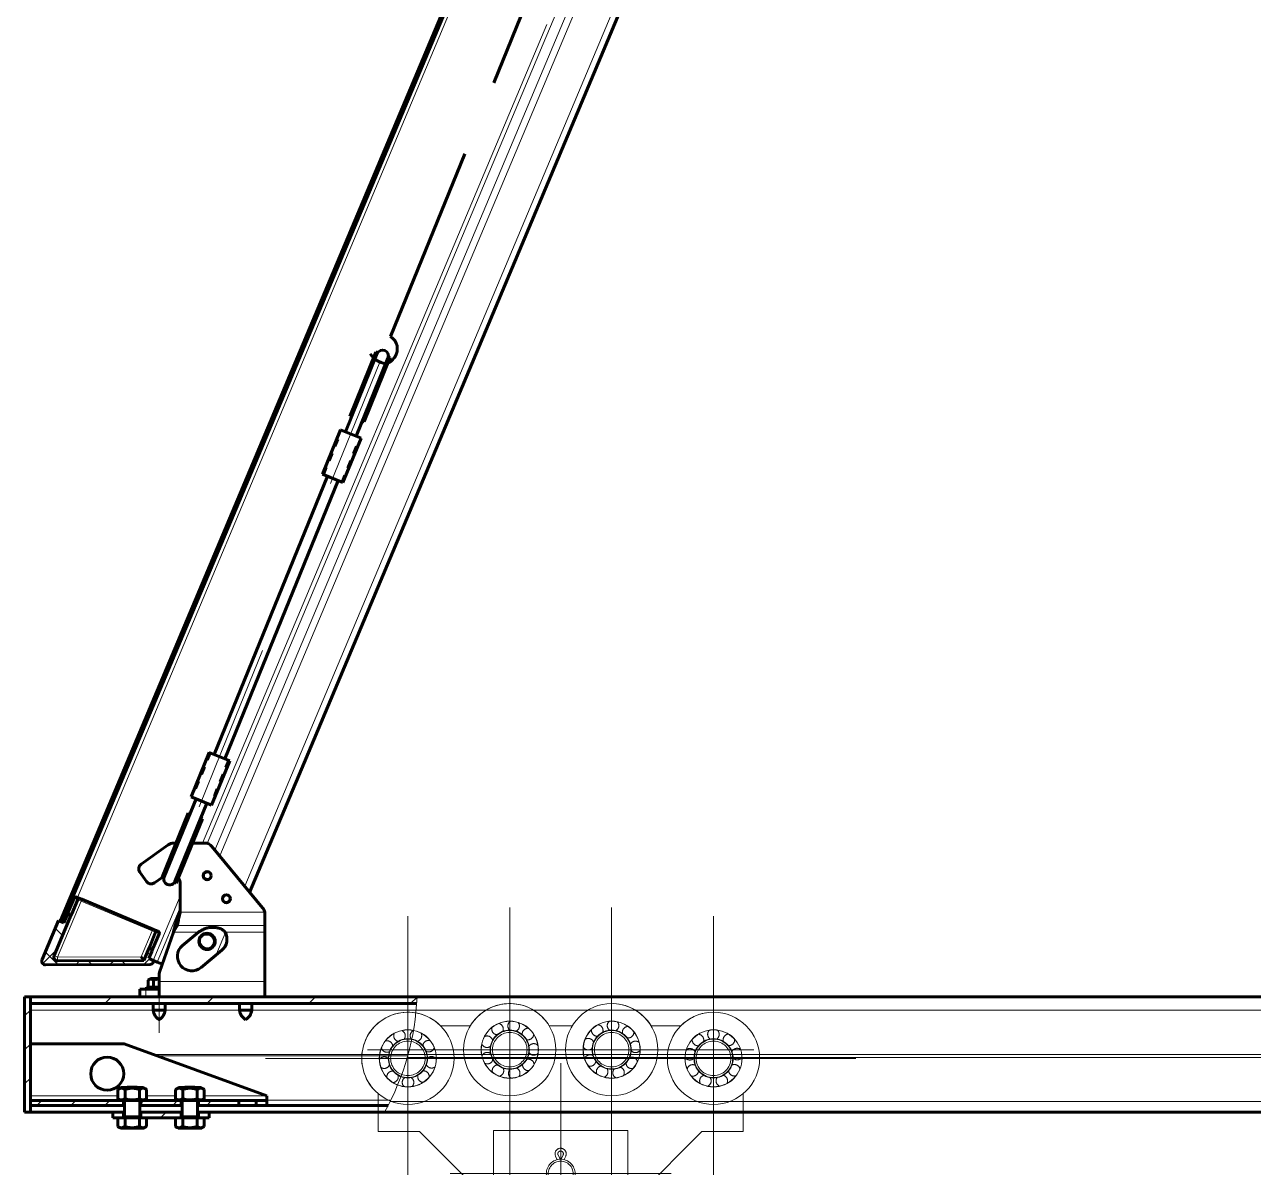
# Model space of a CAD drawing. Header units: millimetres. Extents: x 0 to 594, y 0 to 420.
# Drawn here: x 295.75 to 321.32, y 81.88 to 105.67 of the extents above; entities that cross this region are included whole.
import ezdxf

# ---------------------------------------------------------------- set-up
doc = ezdxf.new("R2010")
doc.units = ezdxf.units.MM
for name, pattern in [('K5LT_AXLED', [19.5, 15, -1.5, 1.5, -1.5]), ('K5LT_BASIC', [0]), ('K5LT_THIN', [0]), ('K5LT_THIN_INCLUDED_TO_HATCHING', [0])]:
    doc.linetypes.add(name, pattern=pattern)
doc.layers.add('Системный слой', color=7, linetype='Continuous')
pattern_1 = [(45, (0, 0), (-0.3535534, 0.3535534), [])]

# ---------------------------------------------------------------- blocks, each defined once
blk = doc.blocks.new('U545')
at = {"layer": 'Системный слой', "color": 5, "linetype": 'K5LT_BASIC', "lineweight": 60, "true_color": 0x0000ff}
for p, q in [((299.596, 90.518), (299.219, 89.592)), ((300.022, 90.345), (299.596, 90.518)), ((299.645, 89.419), (300.022, 90.345)), ((299.219, 89.592), (299.645, 89.419))]:
    blk.add_line(p, q, dxfattribs=at)
blk = doc.blocks.new('U546')
at = {"layer": 'Системный слой', "color": 5, "linetype": 'K5LT_BASIC', "lineweight": 60, "true_color": 0x0000ff}
for p, q in [((302.328, 97.233), (301.951, 96.307)), ((302.754, 97.059), (302.328, 97.233)), ((302.377, 96.133), (302.754, 97.059)), ((301.951, 96.307), (302.377, 96.133))]:
    blk.add_line(p, q, dxfattribs=at)
blk = doc.blocks.new('U587')
at = {"layer": 'Системный слой', "color": 30, "linetype": 'K5LT_AXLED', "lineweight": 18, "true_color": 0xff8000}
for q in [(303.729, 87.11), (300.769, 84.15), (303.729, 81.19), (311.129, 84.15)]:
    blk.add_line((303.729, 84.15), q, dxfattribs=at)
blk = doc.blocks.new('U588')
at = {"layer": 'Системный слой', "color": 30, "linetype": 'K5LT_AXLED', "lineweight": 18, "true_color": 0xff8000}
for q in [(305.849, 87.29), (302.889, 84.33), (305.849, 81.37), (308.809, 84.33)]:
    blk.add_line((305.849, 84.33), q, dxfattribs=at)
blk = doc.blocks.new('U589')
at = {"layer": 'Системный слой', "color": 30, "linetype": 'K5LT_AXLED', "lineweight": 18, "true_color": 0xff8000}
for q in [(307.969, 87.29), (305.009, 84.33), (307.969, 81.37), (310.929, 84.33)]:
    blk.add_line((307.969, 84.33), q, dxfattribs=at)
blk = doc.blocks.new('U590')
at = {"layer": 'Системный слой', "color": 30, "linetype": 'K5LT_AXLED', "lineweight": 18, "true_color": 0xff8000}
for q in [(310.089, 87.11), (307.129, 84.15), (310.089, 81.19), (313.049, 84.15)]:
    blk.add_line((310.089, 84.15), q, dxfattribs=at)
blk = doc.blocks.new('U591')
at = {"layer": 'Системный слой', "color": 30, "linetype": 'K5LT_AXLED', "lineweight": 18, "true_color": 0xff8000}
for q in [(306.909, 84.05), (304.609, 81.75), (306.909, 79.45), (309.209, 81.75)]:
    blk.add_line((306.909, 81.75), q, dxfattribs=at)
blk = doc.blocks.new('U586')
at = {"layer": 'Системный слой', "color": 30, "linetype": 'K5LT_AXLED', "lineweight": 18, "true_color": 0xff8000}
for p, q in [((305.03, 84.83), (304.407, 84.83)), ((307.15, 84.83), (306.669, 84.83)), ((309.411, 84.83), (308.789, 84.83)), ((303.109, 83.417), (303.109, 82.63)), ((310.709, 82.63), (310.709, 83.417)), ((303.109, 82.63), (303.969, 82.63)), ((303.969, 82.63), (305.509, 81.09)), ((305.509, 80.27), (305.509, 82.65)), ((305.509, 82.65), (308.309, 82.65)), ((308.309, 82.65), (308.309, 80.27)), ((308.309, 81.09), (309.849, 82.63)), ((309.849, 82.63), (310.709, 82.63)), ((306.802, 82.115), (306.835, 82.041)), ((306.854, 82.139), (306.895, 82.05)), ((306.92, 82.05), (306.96, 82.139)), ((306.98, 82.042), (307.013, 82.116)), ((306.852, 81.381), (306.482, 81.379)), ((306.483, 81.321), (306.482, 81.379)), ((306.853, 81.323), (306.483, 81.321)), ((306.852, 81.456), (306.852, 81.381)), ((306.894, 81.34), (306.852, 81.381)), ((306.911, 81.381), (306.91, 81.45)), ((306.91, 81.45), (306.91, 81.381)), ((306.928, 81.34), (306.969, 81.381)), ((306.969, 81.381), (306.968, 81.456)), ((307.211, 81.382), (306.969, 81.381)), ((307.211, 81.324), (306.969, 81.323)), ((307.211, 81.324), (307.211, 81.382)), ((303.109, 80.27), (310.709, 80.27)), ((303.109, 80.03), (303.109, 80.27)), ((310.709, 80.03), (310.709, 80.27)), ((303.109, 80.03), (310.709, 80.03))]:
    blk.add_line(p, q, dxfattribs=at)
for centre, radius in [((305.849, 84.33), 0.96), ((307.969, 84.33), 0.96), ((303.729, 84.15), 0.96), ((305.849, 84.33), 0.595), ((305.849, 84.33), 0.592), ((307.969, 84.33), 0.595), ((307.969, 84.33), 0.592), ((310.089, 84.15), 0.96), ((303.729, 84.15), 0.595), ((303.729, 84.15), 0.592), ((305.849, 84.33), 0.408), ((305.849, 84.33), 0.4), ((305.849, 84.33), 0.36), ((307.969, 84.33), 0.408), ((307.969, 84.33), 0.4), ((307.969, 84.33), 0.36), ((310.089, 84.15), 0.595), ((310.089, 84.15), 0.592), ((303.729, 84.15), 0.408), ((303.729, 84.15), 0.4), ((303.729, 84.15), 0.36), ((310.089, 84.15), 0.408), ((310.089, 84.15), 0.4), ((310.089, 84.15), 0.36), ((306.909, 81.75), 0.3), ((306.909, 81.75), 0.26)]:
    blk.add_circle(centre, radius, dxfattribs=at)
for centre, radius, start, end in [((305.849, 84.33), 0.96, 31.3882, 126.919), ((307.969, 84.33), 0.96, 31.3882, 87.5532), ((303.729, 84.15), 0.96, 45.0995, 168.4047), ((305.849, 84.33), 0.96, 126.919, 148.6118), ((305.93, 84.824), 0.12, 124.8615, 225.3849), ((307.998, 84.83), 0.12, 130.8765, 231.3999), ((307.998, 84.83), 0.12, 302.0007, 42.5241), ((310.089, 84.15), 0.96, 99.6317, 134.9005), ((303.555, 84.619), 0.12, 154.5685, 255.0919), ((303.555, 84.619), 0.12, 325.6927, 66.2161), ((303.897, 84.621), 0.12, 114.5685, 215.0919), ((303.897, 84.621), 0.12, 285.6927, 26.2161), ((305.594, 84.76), 0.12, 164.8615, 265.3849), ((305.594, 84.76), 0.12, 335.9857, 76.5091), ((305.93, 84.824), 0.12, 295.9857, 36.5091), ((306.228, 84.656), 0.12, 84.8615, 185.3849), ((306.228, 84.656), 0.12, 255.9857, 356.5091), ((307.67, 84.731), 0.12, 170.8765, 271.3999), ((307.67, 84.731), 0.12, 342.0007, 82.5241), ((308.312, 84.694), 0.12, 90.8765, 191.3999), ((308.312, 84.694), 0.12, 262.0007, 2.5241), ((309.766, 84.532), 0.12, 345.52, 86.0434), ((310.087, 84.65), 0.12, 134.3958, 234.9192), ((310.087, 84.65), 0.12, 305.52, 46.0434), ((310.409, 84.535), 0.12, 94.3958, 194.9192), ((303.294, 84.397), 0.12, 5.6927, 106.2161), ((304.16, 84.403), 0.12, 74.5685, 175.0919), ((305.377, 84.496), 0.12, 204.8615, 305.3849), ((305.377, 84.496), 0.12, 15.9857, 116.5091), ((306.349, 84.336), 0.12, 44.8615, 145.3849), ((307.482, 84.445), 0.12, 22.0007, 122.5241), ((308.466, 84.389), 0.12, 50.8765, 151.3999), ((309.766, 84.532), 0.12, 174.3958, 274.9192), ((310.409, 84.535), 0.12, 265.52, 6.0434), ((303.729, 84.15), 0.96, 168.4047, 229.7718), ((303.237, 84.06), 0.12, 45.6927, 146.2161), ((303.294, 84.397), 0.12, 194.5685, 295.0919), ((304.16, 84.403), 0.12, 245.6927, 346.2161), ((304.222, 84.067), 0.12, 34.5685, 135.0919), ((305.381, 84.154), 0.12, 55.9857, 156.5091), ((306.236, 84.014), 0.12, 4.8615, 105.3849), ((306.349, 84.336), 0.12, 215.9857, 316.5091), ((307.482, 84.445), 0.12, 210.8765, 311.3999), ((307.522, 84.106), 0.12, 62.0007, 162.5241), ((308.387, 84.056), 0.12, 10.8765, 111.3999), ((308.466, 84.389), 0.12, 222.0007, 322.5241), ((309.596, 84.235), 0.12, 214.3958, 314.9192), ((309.596, 84.235), 0.12, 25.52, 126.0434), ((310.581, 84.239), 0.12, 54.3958, 154.9192), ((310.581, 84.239), 0.12, 225.52, 326.0434), ((303.237, 84.06), 0.12, 234.5685, 335.0919), ((303.41, 83.765), 0.12, 85.6927, 186.2161), ((304.053, 83.77), 0.12, 354.5685, 95.0919), ((304.222, 84.067), 0.12, 205.6927, 306.2161), ((305.381, 84.154), 0.12, 244.8615, 345.3849), ((305.604, 83.894), 0.12, 95.9857, 196.5091), ((305.604, 83.894), 0.12, 284.8615, 25.3849), ((305.942, 83.839), 0.12, 135.9857, 236.5091), ((305.942, 83.839), 0.12, 324.8615, 65.3849), ((306.236, 84.014), 0.12, 175.9857, 276.5091), ((307.522, 84.106), 0.12, 250.8765, 351.3999), ((307.771, 83.871), 0.12, 102.0007, 202.5241), ((307.771, 83.871), 0.12, 290.8765, 31.3999), ((308.113, 83.851), 0.12, 142.0007, 242.5241), ((308.113, 83.851), 0.12, 330.8765, 71.3999), ((308.387, 84.056), 0.12, 182.0007, 282.5241), ((309.657, 83.899), 0.12, 65.52, 166.0434), ((309.657, 83.899), 0.12, 254.3958, 354.9192), ((310.523, 83.902), 0.12, 185.52, 286.0434), ((310.523, 83.902), 0.12, 14.3958, 114.9192), ((303.41, 83.765), 0.12, 274.5685, 15.0919), ((303.732, 83.65), 0.12, 125.6927, 226.2161), ((303.732, 83.65), 0.12, 314.5685, 55.0919), ((304.053, 83.77), 0.12, 165.6927, 266.2161), ((309.92, 83.68), 0.12, 105.52, 206.0434), ((309.92, 83.68), 0.12, 294.3958, 34.9192), ((310.262, 83.681), 0.12, 145.52, 246.0434), ((310.262, 83.681), 0.12, 334.3958, 74.9192), ((306.907, 82.163), 0.116, 335.868, 204.6529), ((306.907, 82.163), 0.058, 335.868, 204.6529), ((306.852, 81.381), 0.058, 270.2604, 315.2604), ((306.852, 81.381), 0.058, 315.2604, 0.2604), ((306.969, 81.381), 0.058, 180.2604, 225.2604), ((306.969, 81.381), 0.058, 225.2604, 270.2604)]:
    blk.add_arc(centre, radius, start, end, dxfattribs=at)
at = {"layer": 'Системный слой'}
for name in ['U588', 'U589', 'U587', 'U590', 'U591']:
    blk.add_blockref(name, (0, 0), dxfattribs=at)
blk = doc.blocks.new('U632')
at = {"layer": 'Системный слой'}
h = blk.add_hatch(dxfattribs=at)
h.set_pattern_fill('Металл', angle=45, style=0, pattern_type=0)
h.set_pattern_definition([(45, (0, 0), (-0.7071068, 0.7071068), [])])
h.paths.add_polyline_path([(298.251, 91.059), (298.197, 91.056), (296.493, 87.001), (296.537, 86.983)])
h = blk.add_hatch(dxfattribs=at)
h.set_pattern_fill('Неметалл', angle=45, style=0, pattern_type=0)
h.set_pattern_definition([(45, (0, 0), (-0.3535534, 0.3535534), []), (135, (0, 0), (-0.3535534, -0.3535534), [])])
h.paths.add_polyline_path([(298.399, 86.374), (298.399, 86.404), (298.378, 86.426), (298.347, 86.426), (298.325, 86.405), (298.233, 86.185), (298.229, 86.185), (298.227, 86.185), (296.441, 86.177), (296.384, 86.2), (296.361, 86.256), (296.367, 86.288), (296.703, 87.087), (296.703, 87.117), (296.681, 87.139), (296.651, 87.139), (296.629, 87.118), (296.567, 86.97), (296.456, 87.017), (296.116, 86.206), (296.115, 86.145), (296.158, 86.102), (296.19, 86.095), (298.364, 86.106), (298.42, 86.129), (298.437, 86.155), (298.448, 86.18), (298.337, 86.226)])
at = {"layer": 'Системный слой', "color": 5, "linetype": 'K5LT_BASIC', "lineweight": 60, "true_color": 0x0000ff}
for p, q in [((296.537, 86.983), (330.283, 167.262)), ((330.238, 167.281), (298.197, 91.056)), ((332.665, 164.28), (301.513, 90.169)), ((298.197, 91.056), (296.493, 87.001)), ((301.513, 90.169), (300.435, 87.604)), ((296.66, 87.191), (296.784, 87.486)), ((296.858, 87.455), (296.734, 87.16)), ((296.947, 87.461), (296.836, 87.508)), ((298.422, 86.841), (296.947, 87.461)), ((296.456, 87.017), (296.116, 86.206)), ((296.367, 86.288), (296.703, 87.087)), ((296.567, 86.97), (296.456, 87.017)), ((296.493, 87.001), (296.537, 86.983)), ((296.629, 87.118), (296.567, 86.97)), ((296.66, 87.191), (296.629, 87.118)), ((296.703, 87.087), (296.734, 87.16)), ((298.356, 86.478), (298.48, 86.773)), ((298.533, 86.795), (298.422, 86.841)), ((298.554, 86.742), (298.43, 86.447)), ((298.356, 86.478), (298.325, 86.405)), ((298.399, 86.374), (298.43, 86.447)), ((298.227, 86.185), (296.441, 86.177)), ((298.227, 86.193), (298.18, 86.265)), ((298.229, 86.191), (298.233, 86.185)), ((298.233, 86.185), (298.229, 86.185)), ((298.325, 86.405), (298.233, 86.185)), ((298.337, 86.226), (298.399, 86.374)), ((298.448, 86.18), (298.337, 86.226)), ((298.437, 86.155), (298.448, 86.18)), ((298.448, 86.18), (298.513, 86.152)), ((296.19, 86.095), (298.364, 86.106)), ((298.513, 86.152), (298.62, 86.107))]:
    blk.add_line(p, q, dxfattribs=at)
at = {"layer": 'Системный слой', "color": 7, "linetype": 'K5LT_THIN', "lineweight": 18}
for p, q in [((330.366, 167.223), (298.352, 91.063)), ((331.66, 164.482), (299.714, 88.483)), ((331.496, 164.618), (306.602, 105.397)), ((331.77, 164.39), (299.813, 88.364)), ((332.513, 164.28), (300.337, 87.732)), ((306.618, 105.667), (299.456, 88.628)), ((306.602, 105.397), (299.552, 88.623)), ((298.352, 91.063), (296.855, 87.5)), ((296.858, 87.455), (296.784, 87.486)), ((296.931, 87.424), (296.858, 87.455)), ((296.931, 87.424), (296.947, 87.461)), ((298.993, 87.525), (298.43, 86.187)), ((296.441, 86.257), (296.931, 87.424)), ((298.406, 86.804), (296.931, 87.424)), ((298.993, 87.293), (298.513, 86.152)), ((296.66, 87.191), (296.734, 87.16)), ((298.18, 86.265), (298.406, 86.804)), ((298.422, 86.841), (298.406, 86.804)), ((298.48, 86.773), (298.406, 86.804)), ((298.554, 86.742), (298.48, 86.773)), ((299.931, 86.768), (299.732, 86.294)), ((298.356, 86.478), (298.43, 86.447)), ((296.441, 86.257), (296.367, 86.288)), ((298.18, 86.265), (296.441, 86.257)), ((296.441, 86.177), (296.441, 86.257)), ((298.227, 86.193), (298.227, 86.185)), ((298.229, 86.191), (298.229, 86.185))]:
    blk.add_line(p, q, dxfattribs=at)
at = {"layer": 'Системный слой', "color": 5, "linetype": 'K5LT_BASIC', "lineweight": 60, "true_color": 0x0000ff}
for centre, radius, start, end in [((296.821, 87.471), 0.04, 337.2008, 157.2008), ((296.666, 87.102), 0.04, 337.2008, 157.2008), ((298.517, 86.758), 0.04, 337.2008, 157.2008), ((296.189, 86.175), 0.08, 157.2008, 270.2712), ((296.441, 86.257), 0.08, 157.2008, 270.2712), ((298.227, 86.265), 0.08, 270.2712, 271.5497), ((298.362, 86.389), 0.04, 337.2008, 157.2008), ((298.363, 86.186), 0.08, 270.2712, 337.2008)]:
    blk.add_arc(centre, radius, start, end, dxfattribs=at)
blk.add_open_spline([(298.227, 86.193), (298.228, 86.192), (298.229, 86.191), (298.229, 86.191)], degree=3, dxfattribs=at)
blk = doc.blocks.new('U634')
at = {"layer": 'Системный слой', "color": 5, "linetype": 'K5LT_BASIC', "lineweight": 60, "true_color": 0x0000ff}
for p, q in [((299.157, 89.254), (298.613, 87.918)), ((299.157, 89.254), (299.186, 89.242)), ((299.186, 89.242), (298.642, 87.906)), ((299.424, 89.146), (298.88, 87.809)), ((299.453, 89.134), (298.909, 87.797)), ((299.186, 89.242), (299.182, 89.21)), ((299.186, 89.242), (299.194, 89.239)), ((299.424, 89.146), (299.404, 89.119)), ((299.416, 89.149), (299.424, 89.146)), ((299.424, 89.146), (299.453, 89.134)), ((298.613, 87.918), (298.642, 87.906)), ((298.88, 87.809), (298.909, 87.797))]:
    blk.add_line(p, q, dxfattribs=at)
for start, end in [(136.4576, 151.142), (331.142, 359.2522)]:
    blk.add_arc((298.767, 87.871), 0.129, start, end, dxfattribs=at)
blk = doc.blocks.new('U635')
at = {"layer": 'Системный слой', "color": 5, "linetype": 'K5LT_BASIC', "lineweight": 60, "true_color": 0x0000ff}
for p, q in [((302.52, 97.518), (303.064, 98.854)), ((302.549, 97.506), (303.093, 98.842)), ((302.787, 97.409), (303.331, 98.746)), ((302.816, 97.397), (303.36, 98.734)), ((303.064, 98.854), (303.093, 98.842)), ((303.331, 98.746), (303.36, 98.734)), ((302.52, 97.518), (302.549, 97.506)), ((302.549, 97.506), (302.569, 97.532)), ((302.549, 97.506), (302.557, 97.503)), ((302.787, 97.409), (302.791, 97.442)), ((302.779, 97.412), (302.787, 97.409)), ((302.787, 97.409), (302.816, 97.397))]:
    blk.add_line(p, q, dxfattribs=at)
for start, end in [(151.142, 179.2522), (316.4576, 344.5678)]:
    blk.add_arc((303.206, 98.78), 0.129, start, end, dxfattribs=at)

msp = doc.modelspace()

# ---------------------------------------------------------------- hatches: boundary and pattern name
at = {"layer": 'Системный слой'}
h = msp.add_hatch(dxfattribs=at)
h.set_pattern_fill('Металл', angle=45, style=0, pattern_type=0)
h.set_pattern_definition(pattern_1)
h.paths.add_polyline_path([(295.7526, 85.43038), (295.7526, 83.03038), (295.8726, 83.03038), (295.8726, 85.43038)])
h = msp.add_hatch(dxfattribs=at)
h.set_pattern_fill('Металл', angle=45, style=0, pattern_type=0)
h.set_pattern_definition([(45, (0, 0), (-1.06066, 1.06066), [])])
h.paths.add_polyline_path([(295.8726, 85.43038), (295.8726, 85.29038), (303.91285, 85.29038), (303.92076, 85.43038)])
h = msp.add_hatch(dxfattribs=at)
h.set_pattern_fill('Металл', angle=45, style=0, pattern_type=0)
h.set_pattern_definition(pattern_1)
h.paths.add_polyline_path([(295.8726, 83.27038), (295.8726, 83.17038), (297.8126, 83.17038), (297.8126, 83.27038)])
h.paths.add_polyline_path([(298.1726, 83.27038), (298.1726, 83.17038), (299.0126, 83.17038), (299.0126, 83.27038)])
h.paths.add_polyline_path([(299.3726, 83.27038), (299.3726, 83.17038), (300.2126, 83.17038), (300.2126, 83.27038)])
h.paths.add_polyline_path([(300.7926, 83.17038), (300.7926, 83.27038), (300.5726, 83.27038), (300.5726, 83.17038)])
h = msp.add_hatch(dxfattribs=at)
h.set_pattern_fill('Металл', angle=45, style=0, pattern_type=0)
h.set_pattern_definition(pattern_1)
h.paths.add_polyline_path([(298.9886, 82.91038), (299.0126, 82.9175), (299.0126, 83.03038), (298.1726, 83.03038), (298.1726, 82.9175), (298.1966, 82.91038)])
h.paths.add_polyline_path([(297.7886, 82.91038), (297.8126, 82.9175), (297.8126, 83.03038), (297.5926, 83.03038), (297.5926, 82.91038)])
h.paths.add_polyline_path([(299.5926, 82.91038), (299.5926, 83.03038), (299.3726, 83.03038), (299.3726, 82.9175), (299.3966, 82.91038)])

# ---------------------------------------------------------------- linework, layer by layer
at = {"layer": 'Системный слой', "color": 5, "linetype": 'K5LT_BASIC', "lineweight": 60, "true_color": 0x0000ff}
for p, q in [((305.51621, 104.45594), (306.92671, 107.92173)), ((304.91309, 102.97397), (303.3658, 99.17204)), ((302.43014, 97.19133), (303.09183, 98.8172)), ((302.65244, 97.10087), (303.31413, 98.72673)), ((302.21108, 96.89182), (302.27139, 97.04001)), ((302.27139, 97.04001), (302.25287, 97.04755)), ((302.09046, 96.59542), (302.15077, 96.74362)), ((302.13224, 96.75116), (302.15077, 96.74362)), ((302.19256, 96.89936), (302.21108, 96.89182)), ((302.6001, 96.7335), (302.66041, 96.88169)), ((302.61862, 96.72596), (302.6001, 96.7335)), ((302.67893, 96.87415), (302.66041, 96.88169)), ((301.96983, 96.29903), (302.03014, 96.44723)), ((302.03014, 96.44723), (302.01162, 96.45476)), ((302.07193, 96.60296), (302.09046, 96.59542)), ((302.47947, 96.4371), (302.53979, 96.5853)), ((302.498, 96.42956), (302.47947, 96.4371)), ((302.55831, 96.57776), (302.53979, 96.5853)), ((302.05319, 96.2651), (299.6975, 90.4768)), ((302.27549, 96.17463), (299.91979, 90.38634)), ((302.35885, 96.14071), (302.41916, 96.28891)), ((302.41916, 96.28891), (302.43768, 96.28137)), ((299.55382, 90.36253), (299.5353, 90.37007)), ((299.61414, 90.51073), (299.55382, 90.36253)), ((300.00315, 90.35241), (299.94284, 90.20421)), ((299.41467, 90.07368), (299.4332, 90.06614)), ((299.49351, 90.21434), (299.4332, 90.06614)), ((299.47499, 90.22188), (299.49351, 90.21434)), ((299.88253, 90.05602), (299.82222, 89.90782)), ((299.90105, 90.04848), (299.88253, 90.05602)), ((299.94284, 90.20421), (299.96137, 90.19667)), ((299.29405, 89.77728), (299.31257, 89.76974)), ((299.37289, 89.91794), (299.31257, 89.76974)), ((299.35436, 89.92548), (299.37289, 89.91794)), ((299.7619, 89.75962), (299.70159, 89.61142)), ((299.78043, 89.75208), (299.7619, 89.75962)), ((299.84074, 89.90028), (299.82222, 89.90782)), ((299.32054, 89.55057), (298.65886, 87.92471)), ((299.70159, 89.61142), (299.72012, 89.60389)), ((299.54284, 89.4601), (298.88115, 87.83424)), ((298.17627, 88.19185), (298.74052, 88.59334)), ((298.85647, 88.63038), (298.90286, 88.63038)), ((299.24835, 88.63038), (299.49858, 88.63038)), ((299.65258, 88.55798), (300.7066, 87.28589)), ((298.28721, 87.82896), (298.14807, 88.02451)), ((298.6166, 87.91605), (298.45456, 87.80075)), ((298.67058, 87.9545), (298.66016, 87.94709)), ((298.95557, 87.89871), (298.955, 87.89951)), ((298.9926, 87.2238), (298.9926, 87.78288)), ((298.93155, 87.05182), (298.93155, 86.91325)), ((298.96084, 87.12715), (298.96084, 87.06391)), ((300.7526, 87.14536), (300.7526, 86.91325)), ((298.56346, 85.94198), (298.8497, 86.77469)), ((299.04054, 86.50085), (299.36915, 86.77469)), ((300.7526, 86.91325), (300.7526, 86.77469)), ((300.7526, 86.77469), (300.7526, 85.75038)), ((299.85665, 86.39991), (299.42465, 86.03991)), ((298.32166, 85.77982), (298.3746, 85.81038)), ((298.32166, 85.63038), (298.32166, 85.77982)), ((298.3746, 85.81038), (298.5526, 85.81038)), ((298.43713, 85.63038), (298.43713, 85.77982)), ((298.5526, 85.75038), (298.5526, 85.87697)), ((298.5526, 85.43038), (298.5526, 85.75038)), ((300.7526, 85.75038), (300.7526, 85.43038)), ((295.8726, 85.43038), (295.7526, 85.43038)), ((295.7526, 83.03038), (295.7526, 85.43038)), ((295.8726, 83.03038), (295.8726, 85.43038)), ((303.92076, 85.43038), (295.8726, 85.43038)), ((295.8726, 85.43038), (295.8726, 85.29038)), ((298.1526, 85.43038), (298.1526, 85.59038)), ((298.1526, 85.59038), (298.2726, 85.59038)), ((298.2726, 85.59038), (298.5526, 85.59038)), ((298.2926, 85.59038), (298.2926, 85.63038)), ((298.5526, 85.63038), (298.2926, 85.63038)), ((336.74322, 85.43038), (303.92076, 85.43038)), ((295.8726, 85.29038), (303.91285, 85.29038)), ((298.4266, 85.29038), (298.4266, 85.15038)), ((298.6786, 85.29038), (298.6786, 85.15038)), ((300.2266, 85.29038), (300.2266, 85.15038)), ((300.4786, 85.29038), (300.4786, 85.15038)), ((298.4266, 85.15038), (298.6786, 85.15038)), ((300.2266, 85.15038), (300.4786, 85.15038)), ((295.8726, 84.45038), (297.82532, 84.45038)), ((297.82532, 84.45038), (300.7926, 83.37038)), ((297.69238, 83.50415), (297.7586, 83.54238)), ((297.69238, 83.30861), (297.69238, 83.50415)), ((297.7586, 83.54238), (298.2266, 83.54238)), ((297.84249, 83.30861), (297.84249, 83.50415)), ((297.8806, 83.54238), (297.8886, 83.55038)), ((298.0966, 83.55038), (297.8886, 83.55038)), ((298.1046, 83.54238), (298.0966, 83.55038)), ((298.14271, 83.30861), (298.14271, 83.50415)), ((298.29282, 83.50415), (298.2266, 83.54238)), ((298.29282, 83.30861), (298.29282, 83.50415)), ((298.89238, 83.50415), (298.9586, 83.54238)), ((298.89238, 83.30861), (298.89238, 83.50415)), ((298.9586, 83.54238), (299.4266, 83.54238)), ((299.04249, 83.30861), (299.04249, 83.50415)), ((299.0806, 83.54238), (299.0886, 83.55038)), ((299.2966, 83.55038), (299.0886, 83.55038)), ((299.3046, 83.54238), (299.2966, 83.55038)), ((299.34271, 83.30861), (299.34271, 83.50415)), ((299.49282, 83.50415), (299.4266, 83.54238)), ((299.49282, 83.30861), (299.49282, 83.50415)), ((300.7926, 83.37038), (300.7926, 83.27038)), ((295.8726, 83.27038), (295.8726, 83.17038)), ((297.7586, 83.27038), (295.8726, 83.27038)), ((297.8126, 83.17038), (295.8726, 83.17038)), ((297.7586, 83.27038), (297.69238, 83.30861)), ((297.7586, 83.27038), (298.2266, 83.27038)), ((297.8126, 83.17038), (297.8126, 83.27038)), ((297.8126, 83.17038), (297.8326, 83.17038)), ((297.8326, 82.95438), (297.8326, 83.27038)), ((298.1526, 82.95438), (298.1526, 83.27038)), ((298.1526, 83.17038), (298.1726, 83.17038)), ((298.1726, 83.17038), (298.1726, 83.27038)), ((299.0126, 83.17038), (298.1726, 83.17038)), ((298.2266, 83.27038), (298.29282, 83.30861)), ((298.9586, 83.27038), (298.2266, 83.27038)), ((298.9586, 83.27038), (298.89238, 83.30861)), ((298.9586, 83.27038), (299.4266, 83.27038)), ((299.0126, 83.17038), (299.0126, 83.27038)), ((299.0126, 83.17038), (299.0326, 83.17038)), ((299.0326, 82.95438), (299.0326, 83.27038)), ((299.3526, 82.95438), (299.3526, 83.27038)), ((299.3526, 83.17038), (299.3726, 83.17038)), ((299.3726, 83.17038), (299.3726, 83.27038)), ((300.2126, 83.17038), (299.3726, 83.17038)), ((299.4266, 83.27038), (299.49282, 83.30861)), ((300.2126, 83.27038), (299.4266, 83.27038)), ((300.2126, 83.27038), (300.5726, 83.27038)), ((300.2126, 83.17038), (300.2126, 83.27038)), ((300.2126, 83.17038), (300.5726, 83.17038)), ((300.7926, 83.27038), (300.5726, 83.27038)), ((300.5726, 83.17038), (300.5726, 83.27038)), ((300.7926, 83.17038), (300.5726, 83.17038)), ((300.7926, 83.17038), (300.7926, 83.27038)), ((303.31803, 83.17038), (300.7926, 83.17038)), ((295.7526, 83.03038), (295.8726, 83.03038)), ((297.5926, 83.03038), (295.8726, 83.03038)), ((297.5926, 83.03038), (297.5926, 82.91038)), ((297.8126, 83.03038), (297.5926, 83.03038)), ((297.69238, 82.91038), (297.5926, 82.91038)), ((297.69238, 82.91038), (297.84249, 82.91038)), ((297.69238, 82.91038), (297.69238, 82.72911)), ((297.8126, 83.03038), (297.8326, 83.03038)), ((297.8126, 82.9175), (297.8126, 83.03038)), ((297.84249, 82.91038), (297.84249, 82.72911)), ((297.84249, 82.91038), (298.14271, 82.91038)), ((298.14271, 82.91038), (298.29282, 82.91038)), ((298.14271, 82.91038), (298.14271, 82.72911)), ((298.1526, 83.03038), (298.1726, 83.03038)), ((299.0126, 83.03038), (298.1726, 83.03038)), ((298.1726, 82.9175), (298.1726, 83.03038)), ((298.29282, 82.91038), (298.29282, 82.72911)), ((298.89238, 82.91038), (298.29282, 82.91038)), ((298.89238, 82.91038), (299.04249, 82.91038)), ((298.89238, 82.91038), (298.89238, 82.72911)), ((299.0126, 83.03038), (299.0326, 83.03038)), ((299.0126, 82.9175), (299.0126, 83.03038)), ((299.04249, 82.91038), (299.04249, 82.72911)), ((299.04249, 82.91038), (299.34271, 82.91038)), ((299.34271, 82.91038), (299.49282, 82.91038)), ((299.34271, 82.91038), (299.34271, 82.72911)), ((299.3526, 83.03038), (299.3726, 83.03038)), ((299.5926, 83.03038), (299.3726, 83.03038)), ((299.3726, 82.9175), (299.3726, 83.03038)), ((299.49282, 82.91038), (299.49282, 82.72911)), ((299.5926, 82.91038), (299.49282, 82.91038)), ((299.5926, 82.91038), (299.5926, 83.03038)), ((303.24294, 83.03038), (299.5926, 83.03038)), ((462.2504, 83.03038), (303.24294, 83.03038)), ((297.69238, 82.72911), (297.7456, 82.69838)), ((298.2396, 82.69838), (297.7456, 82.69838)), ((298.29282, 82.72911), (298.2396, 82.69838)), ((298.89238, 82.72911), (298.9456, 82.69838)), ((299.4396, 82.69838), (298.9456, 82.69838)), ((299.49282, 82.72911), (299.4396, 82.69838))]:
    msp.add_line(p, q, dxfattribs=at)
at = {"layer": 'Системный слой', "color": 30, "linetype": 'K5LT_AXLED', "lineweight": 18, "true_color": 0xff8000}
for p, q in [((302.12202, 96.11588), (303.14873, 98.63867)), ((299.85096, 90.53556), (300.70595, 92.63637)), ((299.85096, 90.53556), (299.38227, 89.3839)), ((298.5526, 85.98406), (298.5526, 84.67849))]:
    msp.add_line(p, q, dxfattribs=at)
at = {"layer": 'Системный слой', "color": 7, "linetype": 'K5LT_THIN', "lineweight": 18}
for p, q in [((298.98173, 87.14605), (298.98173, 87.16821)), ((300.75001, 87.19038), (298.98979, 87.19038)), ((299.36915, 86.77469), (298.8497, 86.77469)), ((300.7526, 86.91325), (298.93155, 86.91325)), ((300.7526, 86.77469), (299.92761, 86.77469)), ((299.00315, 86.46366), (298.93625, 86.31704)), ((298.5526, 85.75038), (300.7526, 85.75038)), ((298.2726, 85.43038), (298.2726, 85.59038)), ((298.4466, 85.29038), (298.4466, 85.15038)), ((298.6586, 85.29038), (298.6586, 85.15038)), ((300.2466, 85.29038), (300.2466, 85.15038)), ((300.4586, 85.29038), (300.4586, 85.15038)), ((298.4266, 85.15038), (295.8726, 85.15038)), ((298.4466, 85.07909), (298.4466, 85.15038)), ((298.6586, 85.07909), (298.6586, 85.15038)), ((300.2266, 85.15038), (298.6786, 85.15038)), ((300.2466, 85.07909), (300.2466, 85.15038)), ((300.4586, 85.07909), (300.4586, 85.15038)), ((303.9013, 85.15038), (300.4786, 85.15038)), ((462.30111, 85.15038), (303.9013, 85.15038)), ((303.73248, 84.23038), (298.42977, 84.23038)), ((303.72423, 84.20064), (298.51148, 84.20064)), ((462.30111, 84.1709), (303.7158, 84.1709)), ((462.30111, 84.23038), (303.73248, 84.23038)), ((295.8726, 83.37038), (297.69238, 83.37038)), ((298.29282, 83.37038), (298.89238, 83.37038)), ((299.49282, 83.37038), (300.7926, 83.37038)), ((303.37354, 83.28064), (300.7926, 83.28064)), ((462.30111, 83.2509), (303.35887, 83.2509)), ((298.1526, 82.95438), (297.8326, 82.95438)), ((299.3526, 82.95438), (299.0326, 82.95438))]:
    msp.add_line(p, q, dxfattribs=at)
at = {"layer": 'Системный слой', "color": 5, "linetype": 'K5LT_BASIC', "lineweight": 60, "true_color": 0x0000ff}
for centre, radius in [((299.5526, 87.95157), 0.084), ((299.5526, 87.95157), 0.08), ((299.9526, 87.47157), 0.084), ((299.9526, 87.47157), 0.08), ((299.55034, 86.58389), 0.17), ((299.55034, 86.58389), 0.16), ((297.4726, 83.83038), 0.344)]:
    msp.add_circle(centre, radius, dxfattribs=at)
for centre, radius, start, end in [((303.20298, 98.77196), 0.12, 337.854899, 157.854899), ((303.20298, 98.77196), 0.12, 337.854899, 157.854899), ((298.85647, 88.43038), 0.2, 90, 125.433314), ((299.49858, 88.43038), 0.2, 39.644175, 90), ((298.24584, 88.09408), 0.12, 125.433314, 215.433314), ((298.38498, 87.89853), 0.12, 215.433314, 305.433314), ((298.77001, 87.87947), 0.12, 157.854899, 337.854899), ((298.78643, 87.79146), 0.2, 124.499386, 125.395248), ((298.79253, 87.78286), 0.2, 359.961934, 36.951916), ((298.7926, 87.2238), 0.2, 350.382078, 0), ((300.5526, 87.15829), 0.2, 9.233463, 39.644175), ((299.6646, 86.63038), 0.3, 309.805571, 28.752434), ((299.2326, 86.27038), 0.3, 129.805571, 309.805571), ((298.7526, 85.87697), 0.2, 161.029592, 180), ((297.7886, 82.95438), 0.044, 270, 0), ((298.1966, 82.95438), 0.044, 180, 270), ((298.9886, 82.95438), 0.044, 270, 0), ((299.3966, 82.95438), 0.044, 180, 270)]:
    msp.add_arc(centre, radius, start, end, dxfattribs=at)
at = {"layer": 'Системный слой', "color": 7, "linetype": 'K5LT_THIN', "lineweight": 18}
msp.add_arc((299.55034, 86.58389), 0.13294, 200, 110, dxfattribs=at)
at = {"layer": 'Системный слой', "color": 7, "linetype": 'K5LT_THIN_INCLUDED_TO_HATCHING', "lineweight": 18}
msp.add_arc((298.49588, 85.66678), 5.43003, 330.953252, 357.504773, dxfattribs=at)
at = {"layer": 'Системный слой', "color": 5, "linetype": 'K5LT_BASIC', "lineweight": 60, "true_color": 0x0000ff}
for points, knots in [([(303.3658, 99.17204), (303.51972, 99.08695), (303.56081, 98.78672), (303.21916, 98.53185), (303.0134, 98.72451), (302.94675, 98.81129)], [0, 0, 0, 0, 2.17388252, 3.27190136, 5, 5, 5, 5]), ([(298.98173, 87.16821), (298.98409, 87.173), (298.98707, 87.18035), (298.98918, 87.18786), (298.98979, 87.19038)], [0, 0, 0, 0, 3.33333333, 5, 5, 5, 5]), ([(298.98979, 87.19038), (298.98857, 87.18031), (298.98617, 87.16535), (298.98291, 87.15083), (298.98173, 87.14605)], [0, 0, 0, 0, 3.33333333, 5, 5, 5, 5]), ([(300.7526, 87.14536), (300.7526, 87.15534), (300.75202, 87.17042), (300.75058, 87.18541), (300.75001, 87.19038)], [0, 0, 0, 0, 3.33333333, 5, 5, 5, 5]), ([(299.47254, 86.83388), (299.48089, 86.83843), (299.49752, 86.84637), (299.5228, 86.85565), (299.54753, 86.86267), (299.57209, 86.86797), (299.59731, 86.87189), (299.62272, 86.87449), (299.64832, 86.87585), (299.67401, 86.87601), (299.69972, 86.87497), (299.72538, 86.87268), (299.7508, 86.86909), (299.77575, 86.8641), (299.79985, 86.85767), (299.82273, 86.84983), (299.84406, 86.84066), (299.86365, 86.83028), (299.88131, 86.81891), (299.89702, 86.80677), (299.91, 86.79482), (299.92001, 86.78407), (299.92537, 86.77756), (299.92761, 86.77469)], [0, 0, 0, 0, 1.47908113, 2.81845724, 3.99665732, 5.20281136, 6.38193894, 7.5528442, 8.71642042, 9.87858545, 11.04552178, 12.22224098, 13.41127536, 14.61058805, 15.8123819, 17.00505614, 18.17680102, 19.32151007, 20.43813015, 21.50990344, 22.54610694, 23.36710953, 24, 24, 24, 24]), ([(298.43713, 85.77982), (298.43556, 85.78072), (298.43149, 85.783), (298.42198, 85.78786), (298.41075, 85.79243), (298.39939, 85.79553), (298.39104, 85.79701), (298.38364, 85.79767), (298.37643, 85.79772), (298.36921, 85.79719), (298.36166, 85.79599), (298.35252, 85.79376), (298.33905, 85.78907), (298.32834, 85.78368), (298.32166, 85.77982)], [0, 0, 0, 0, 0.62530983, 1.62403672, 3.76646344, 5.01978966, 6.02234334, 6.98600826, 7.86219698, 8.79040081, 9.75910678, 10.76778091, 12.32084847, 15, 15, 15, 15]), ([(298.55261, 85.79768), (298.54599, 85.79768), (298.53373, 85.79733), (298.51863, 85.7961), (298.50438, 85.79445), (298.48689, 85.79181), (298.46341, 85.78698), (298.4459, 85.78235), (298.43713, 85.77982)], [0, 0, 0, 0, 1.52662852, 2.82136218, 3.48543513, 4.82909891, 6.89192367, 9, 9, 9, 9]), ([(297.69238, 83.50415), (297.70182, 83.5096), (297.71616, 83.51672), (297.734, 83.52269), (297.74485, 83.52524), (297.75365, 83.52663), (297.76202, 83.52735), (297.77065, 83.52744), (297.7794, 83.52685), (297.7896, 83.52537), (297.8025, 83.52231), (297.82071, 83.51578), (297.83442, 83.50881), (297.84249, 83.50415)], [0, 0, 0, 0, 2.71186161, 4.06299617, 4.98420351, 5.72130209, 6.49521827, 7.29091467, 8.10093601, 8.90855448, 10.10776547, 11.68048622, 14, 14, 14, 14]), ([(297.84249, 83.50415), (297.85938, 83.50902), (297.88491, 83.51547), (297.91716, 83.52135), (297.93819, 83.52424), (297.95614, 83.52601), (297.97334, 83.52706), (297.99038, 83.52748), (298.00779, 83.52723), (298.02531, 83.5263), (298.0456, 83.52445), (298.07403, 83.52056), (298.10745, 83.51376), (298.13197, 83.50725), (298.14271, 83.50415)], [0, 0, 0, 0, 2.59801481, 3.88110665, 4.83960095, 5.73074982, 6.54245647, 7.38359835, 8.24526286, 9.11284516, 9.97477882, 11.25399798, 13.34660779, 15, 15, 15, 15]), ([(298.14271, 83.50415), (298.15215, 83.5096), (298.16649, 83.51672), (298.18433, 83.52269), (298.19518, 83.52524), (298.20398, 83.52663), (298.21235, 83.52735), (298.22099, 83.52744), (298.22974, 83.52685), (298.23993, 83.52537), (298.25283, 83.52231), (298.27104, 83.51578), (298.28475, 83.50881), (298.29282, 83.50415)], [0, 0, 0, 0, 2.71186161, 4.06299617, 4.98420351, 5.72130209, 6.49521827, 7.29091467, 8.10093601, 8.90855448, 10.10776547, 11.68048622, 14, 14, 14, 14]), ([(298.89238, 83.50415), (298.90182, 83.5096), (298.91616, 83.51672), (298.934, 83.52269), (298.94485, 83.52524), (298.95365, 83.52663), (298.96202, 83.52735), (298.97065, 83.52744), (298.9794, 83.52685), (298.9896, 83.52537), (299.0025, 83.52231), (299.02071, 83.51578), (299.03442, 83.50881), (299.04249, 83.50415)], [0, 0, 0, 0, 2.71186161, 4.06299617, 4.98420351, 5.72130209, 6.49521827, 7.29091467, 8.10093601, 8.90855448, 10.10776547, 11.68048622, 14, 14, 14, 14]), ([(299.04249, 83.50415), (299.05938, 83.50902), (299.08491, 83.51547), (299.11716, 83.52135), (299.13819, 83.52424), (299.15614, 83.52601), (299.17334, 83.52706), (299.19038, 83.52748), (299.20779, 83.52723), (299.22531, 83.5263), (299.2456, 83.52445), (299.27403, 83.52056), (299.30745, 83.51376), (299.33197, 83.50725), (299.34271, 83.50415)], [0, 0, 0, 0, 2.59801481, 3.88110665, 4.83960095, 5.73074982, 6.54245647, 7.38359835, 8.24526286, 9.11284516, 9.97477882, 11.25399798, 13.34660779, 15, 15, 15, 15]), ([(299.34271, 83.50415), (299.35215, 83.5096), (299.36649, 83.51672), (299.38433, 83.52269), (299.39518, 83.52524), (299.40398, 83.52663), (299.41235, 83.52735), (299.42099, 83.52744), (299.42974, 83.52685), (299.43993, 83.52537), (299.45283, 83.52231), (299.47104, 83.51578), (299.48475, 83.50881), (299.49282, 83.50415)], [0, 0, 0, 0, 2.71186161, 4.06299617, 4.98420351, 5.72130209, 6.49521827, 7.29091467, 8.10093601, 8.90855448, 10.10776547, 11.68048622, 14, 14, 14, 14]), ([(297.84249, 83.30861), (297.83304, 83.30316), (297.8187, 83.29604), (297.80086, 83.29007), (297.79001, 83.28753), (297.78121, 83.28613), (297.77284, 83.28541), (297.76421, 83.28533), (297.75546, 83.28591), (297.74526, 83.28739), (297.73236, 83.29046), (297.71415, 83.29699), (297.70044, 83.30396), (297.69238, 83.30861)], [0, 0, 0, 0, 2.71186161, 4.06299617, 4.98420351, 5.72130209, 6.49521827, 7.29091467, 8.10093601, 8.90855448, 10.10776547, 11.68048622, 14, 14, 14, 14]), ([(298.14271, 83.30861), (298.12582, 83.30374), (298.10029, 83.29729), (298.06803, 83.29141), (298.04701, 83.28852), (298.02906, 83.28675), (298.01185, 83.2857), (297.99482, 83.28529), (297.97741, 83.28553), (297.95988, 83.28646), (297.93959, 83.28831), (297.91116, 83.2922), (297.87775, 83.299), (297.85322, 83.30551), (297.84249, 83.30861)], [0, 0, 0, 0, 2.59801481, 3.88110665, 4.83960095, 5.73074982, 6.54245647, 7.38359835, 8.24526286, 9.11284516, 9.97477882, 11.25399798, 13.34660779, 15, 15, 15, 15]), ([(298.29282, 83.30861), (298.28337, 83.30316), (298.26904, 83.29604), (298.2512, 83.29007), (298.24035, 83.28753), (298.23154, 83.28613), (298.22318, 83.28541), (298.21454, 83.28533), (298.20579, 83.28591), (298.1956, 83.28739), (298.18269, 83.29046), (298.16448, 83.29699), (298.15078, 83.30396), (298.14271, 83.30861)], [0, 0, 0, 0, 2.71186161, 4.06299617, 4.98420351, 5.72130209, 6.49521827, 7.29091467, 8.10093601, 8.90855448, 10.10776547, 11.68048622, 14, 14, 14, 14]), ([(299.04249, 83.30861), (299.03304, 83.30316), (299.0187, 83.29604), (299.00086, 83.29007), (298.99001, 83.28753), (298.98121, 83.28613), (298.97284, 83.28541), (298.96421, 83.28533), (298.95546, 83.28591), (298.94526, 83.28739), (298.93236, 83.29046), (298.91415, 83.29699), (298.90044, 83.30396), (298.89238, 83.30861)], [0, 0, 0, 0, 2.71186161, 4.06299617, 4.98420351, 5.72130209, 6.49521827, 7.29091467, 8.10093601, 8.90855448, 10.10776547, 11.68048622, 14, 14, 14, 14]), ([(299.34271, 83.30861), (299.32582, 83.30374), (299.30029, 83.29729), (299.26803, 83.29141), (299.24701, 83.28852), (299.22906, 83.28675), (299.21185, 83.2857), (299.19482, 83.28529), (299.17741, 83.28553), (299.15988, 83.28646), (299.13959, 83.28831), (299.11116, 83.2922), (299.07775, 83.299), (299.05322, 83.30551), (299.04249, 83.30861)], [0, 0, 0, 0, 2.59801481, 3.88110665, 4.83960095, 5.73074982, 6.54245647, 7.38359835, 8.24526286, 9.11284516, 9.97477882, 11.25399798, 13.34660779, 15, 15, 15, 15]), ([(299.49282, 83.30861), (299.48337, 83.30316), (299.46904, 83.29604), (299.4512, 83.29007), (299.44035, 83.28753), (299.43154, 83.28613), (299.42318, 83.28541), (299.41454, 83.28533), (299.40579, 83.28591), (299.3956, 83.28739), (299.38269, 83.29046), (299.36448, 83.29699), (299.35078, 83.30396), (299.34271, 83.30861)], [0, 0, 0, 0, 2.71186161, 4.06299617, 4.98420351, 5.72130209, 6.49521827, 7.29091467, 8.10093601, 8.90855448, 10.10776547, 11.68048622, 14, 14, 14, 14]), ([(297.84249, 82.72911), (297.83245, 82.72331), (297.81853, 82.71647), (297.80083, 82.71059), (297.78999, 82.70797), (297.77964, 82.7064), (297.76933, 82.70574), (297.75987, 82.70601), (297.75064, 82.70703), (297.74018, 82.70895), (297.7238, 82.71359), (297.70728, 82.72083), (297.69568, 82.7272), (297.69238, 82.72911)], [0, 0, 0, 0, 2.88205653, 3.94273339, 4.94642276, 5.88989111, 6.801258, 7.78608067, 8.49491702, 9.3475634, 10.68056896, 13.05163955, 14, 14, 14, 14]), ([(298.14271, 82.72911), (298.12416, 82.72376), (298.09858, 82.71738), (298.0657, 82.71156), (298.04461, 82.7087), (298.02391, 82.70682), (298.00326, 82.70586), (297.98218, 82.70583), (297.96146, 82.7068), (297.93809, 82.70895), (297.89852, 82.71455), (297.86559, 82.72244), (297.84249, 82.72911)], [0, 0, 0, 0, 2.47192022, 3.36973599, 4.27251633, 5.19432452, 6.02800943, 6.91440769, 7.88813723, 8.6798803, 9.91767118, 13, 13, 13, 13]), ([(298.29282, 82.72911), (298.28278, 82.72331), (298.26887, 82.71647), (298.25116, 82.71059), (298.24032, 82.70797), (298.22997, 82.7064), (298.21966, 82.70574), (298.2102, 82.70601), (298.20097, 82.70703), (298.19051, 82.70895), (298.17413, 82.71359), (298.15761, 82.72083), (298.14601, 82.7272), (298.14271, 82.72911)], [0, 0, 0, 0, 2.88213128, 3.9428507, 4.94657866, 5.89006726, 6.80143627, 7.78625393, 8.49508156, 9.34771189, 10.68068643, 13.05168022, 14, 14, 14, 14]), ([(299.04249, 82.72911), (299.03245, 82.72331), (299.01853, 82.71647), (299.00083, 82.71059), (298.98999, 82.70797), (298.97964, 82.7064), (298.96933, 82.70574), (298.95987, 82.70601), (298.95064, 82.70703), (298.94018, 82.70895), (298.9238, 82.71359), (298.90728, 82.72083), (298.89568, 82.7272), (298.89238, 82.72911)], [0, 0, 0, 0, 2.88205653, 3.94273339, 4.94642276, 5.88989111, 6.801258, 7.78608067, 8.49491702, 9.3475634, 10.68056896, 13.05163955, 14, 14, 14, 14]), ([(299.34271, 82.72911), (299.32416, 82.72376), (299.29858, 82.71738), (299.2657, 82.71156), (299.24461, 82.7087), (299.22391, 82.70682), (299.20326, 82.70586), (299.18218, 82.70583), (299.16146, 82.7068), (299.13809, 82.70895), (299.09852, 82.71455), (299.06559, 82.72244), (299.04249, 82.72911)], [0, 0, 0, 0, 2.47192022, 3.36973599, 4.27251633, 5.19432452, 6.02800943, 6.91440769, 7.88813723, 8.6798803, 9.91767118, 13, 13, 13, 13]), ([(299.49282, 82.72911), (299.48278, 82.72331), (299.46887, 82.71647), (299.45116, 82.71059), (299.44032, 82.70797), (299.42997, 82.7064), (299.41966, 82.70574), (299.4102, 82.70601), (299.40097, 82.70703), (299.39051, 82.70895), (299.37413, 82.71359), (299.35761, 82.72083), (299.34601, 82.7272), (299.34271, 82.72911)], [0, 0, 0, 0, 2.88213128, 3.9428507, 4.94657866, 5.89006726, 6.80143627, 7.78625393, 8.49508156, 9.34771189, 10.68068643, 13.05168022, 14, 14, 14, 14])]:
    msp.add_open_spline(points, degree=3, knots=knots, dxfattribs=at)
for points in [[(298.8497, 86.77469), (298.85243, 86.78586), (298.85789, 86.8082), (298.86607, 86.84134), (298.87426, 86.87376), (298.88244, 86.90508), (298.89062, 86.93498), (298.89881, 86.96312), (298.90699, 86.9892), (298.91518, 87.01293), (298.92336, 87.03405), (298.92882, 87.04623), (298.93155, 87.05182)], [(298.93155, 87.05182), (298.93294, 87.05426), (298.93573, 87.05953), (298.93992, 87.06853), (298.9441, 87.07855), (298.94829, 87.08951), (298.95247, 87.10132), (298.95666, 87.11387), (298.95945, 87.12266), (298.96084, 87.12715)], [(298.96084, 87.06391), (298.95945, 87.05494), (298.95666, 87.03735), (298.95247, 87.01225), (298.94829, 86.98864), (298.9441, 86.96673), (298.93992, 86.94668), (298.93573, 86.92868), (298.93294, 86.91814), (298.93155, 86.91325)], [(298.96084, 87.12715), (298.96258, 87.13042), (298.96607, 87.13706), (298.97129, 87.14726), (298.97651, 87.15766), (298.97999, 87.16468), (298.98173, 87.16821)], [(298.96084, 87.06391), (298.96258, 87.07046), (298.96607, 87.08375), (298.97129, 87.10415), (298.97651, 87.12494), (298.97999, 87.13899), (298.98173, 87.14605)], [(298.8497, 86.77469), (298.85243, 86.78027), (298.85789, 86.79144), (298.86607, 86.80802), (298.87426, 86.82422), (298.88244, 86.83989), (298.89062, 86.85484), (298.89881, 86.86891), (298.90699, 86.88195), (298.91518, 86.89381), (298.92336, 86.90437), (298.92882, 86.91046), (298.93155, 86.91325)], [(299.36915, 86.77469), (299.37604, 86.77873), (299.38983, 86.78682), (299.41051, 86.79887), (299.43119, 86.81079), (299.45186, 86.8225), (299.46565, 86.83013), (299.47254, 86.83388)], [(298.5526, 84.95038), (298.48223, 84.99941), (298.44023, 85.06607), (298.4266, 85.15038)], [(298.5526, 84.95038), (298.62297, 84.99941), (298.66497, 85.06607), (298.6786, 85.15038)], [(300.3526, 84.95038), (300.28223, 84.99941), (300.24023, 85.06607), (300.2266, 85.15038)], [(300.3526, 84.95038), (300.42297, 84.99941), (300.46497, 85.06607), (300.4786, 85.15038)]]:
    msp.add_open_spline(points, degree=3, dxfattribs=at)

# ---------------------------------------------------------------- block references
at = {"layer": 'Системный слой'}
for name in ['U632', 'U635', 'U546', 'U545', 'U634', 'U586']:
    msp.add_blockref(name, (0, 0), dxfattribs=at)

doc.saveas('drawing.dxf')
